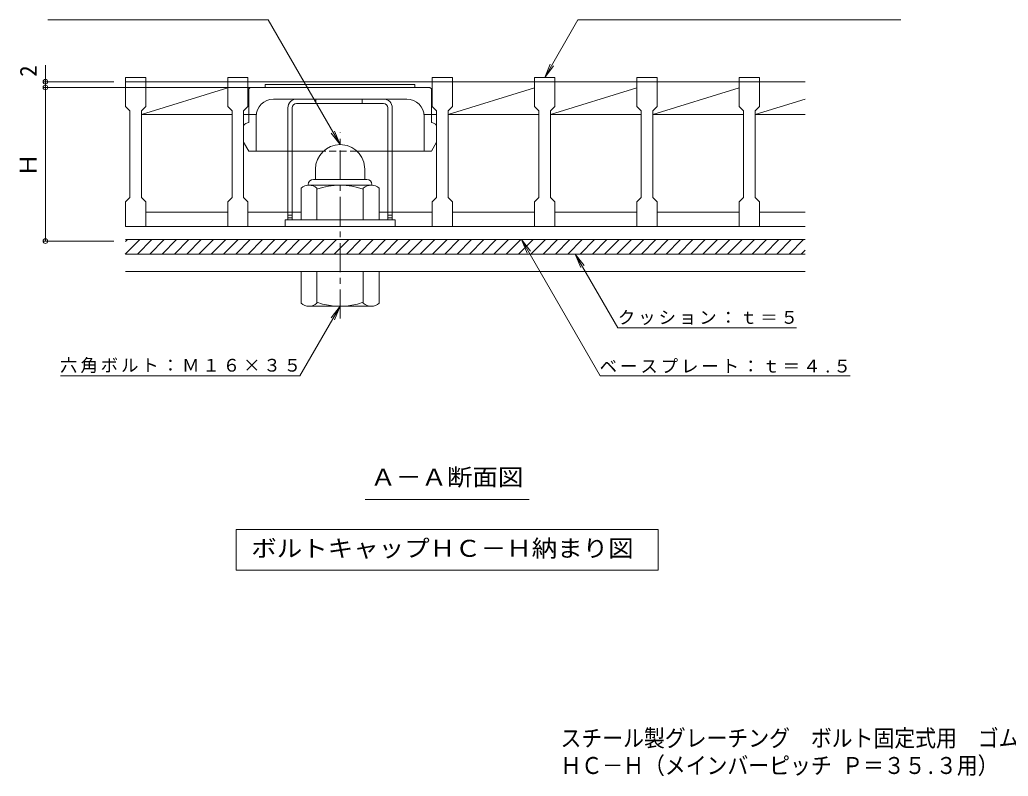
# Model space of a CAD drawing. Units: millimetres at full size, sheet at 1:2; details may follow other scales. Extents: x -343 to 383, y -270 to 277.
# Drawn here: x -343.1 to -1.9, y -270.3 to -9.2 of the extents above; entities that cross this region are included whole.
import ezdxf
from ezdxf.enums import TextEntityAlignment as Align

# ---------------------------------------------------------------- set-up
doc = ezdxf.new("R2010")
doc.units = ezdxf.units.MM
doc.header["$LTSCALE"] = 2
doc.header["$PDMODE"] = 32
doc.header["$PDSIZE"] = 1.6
doc.linetypes.add('CHAIN1', pattern=[8, 5, -1, 1, -1])
doc.linetypes.add('DASHED1', pattern=[1.8, 1.2, -0.6])
for name, color, linetype, lineweight in [('D-1', 2, 'Continuous', 18), ('D-2', 3, 'Continuous', 18), ('D-4', 7, 'Continuous', 18), ('D-5', 7, 'Continuous', 18), ('D-7', 6, 'Continuous', 9), ('D-8', 4, 'Continuous', 18)]:
    doc.layers.add(name, color=color, linetype=linetype, lineweight=lineweight)
doc.layers.add('F-5_F-5ﾚｲﾔ', color=2, linetype='Continuous')
doc.styles.add('ＭＳ ゴシック', font='')
doc.styles.get('ＭＳ ゴシック').set_extended_font_data('MS Gothic')

msp = doc.modelspace()

# ---------------------------------------------------------------- linework, layer by layer
at = {"layer": 'D-1', "linetype": 'CHAIN1'}
msp.add_line((-232.509, -112.282), (-232.509, -48.096), dxfattribs=at)
at = {"layer": 'D-1'}
for p, q in [((-241.009, -60.789), (-241.009, -64.289)), ((-224.009, -60.779), (-224.009, -64.289)), ((-241.709, -64.289), (-223.309, -64.289)), ((-246.01, -78.289), (-246.01, -67.328)), ((-243.509, -66.089), (-243.509, -66.289)), ((-221.759, -66.289), (-243.259, -66.289)), ((-240.509, -78.289), (-240.509, -67.328)), ((-224.509, -78.289), (-224.509, -67.328)), ((-221.509, -66.089), (-221.509, -66.289)), ((-219.009, -78.289), (-219.009, -67.328)), ((-213.51, -78.289), (-251.509, -78.289)), ((-251.509, -80.589), (-251.509, -78.289)), ((-213.51, -80.589), (-213.51, -78.289)), ((-306.684, -90.089), (-301.684, -85.089)), ((-306.609, -85.089), (-72.027, -85.089)), ((-306.609, -85.771), (-305.927, -85.089)), ((-302.442, -90.089), (-297.442, -85.089)), ((-298.199, -90.089), (-293.199, -85.089)), ((-293.957, -90.089), (-288.957, -85.089)), ((-289.714, -90.089), (-284.714, -85.089)), ((-285.471, -90.089), (-280.471, -85.089)), ((-281.229, -90.089), (-276.229, -85.089)), ((-276.986, -90.089), (-271.986, -85.089)), ((-272.743, -90.089), (-267.743, -85.089)), ((-268.501, -90.089), (-263.501, -85.089)), ((-264.258, -90.089), (-259.258, -85.089)), ((-260.015, -90.089), (-255.016, -85.089)), ((-255.773, -90.089), (-250.773, -85.089)), ((-251.53, -90.089), (-246.53, -85.089)), ((-247.288, -90.089), (-242.288, -85.089)), ((-243.045, -90.089), (-238.045, -85.089)), ((-238.802, -90.089), (-233.802, -85.089)), ((-234.56, -90.089), (-229.56, -85.089)), ((-230.317, -90.089), (-225.317, -85.089)), ((-226.075, -90.089), (-221.075, -85.089)), ((-221.832, -90.089), (-216.832, -85.089)), ((-217.589, -90.089), (-212.589, -85.089)), ((-213.347, -90.089), (-208.347, -85.089)), ((-209.104, -90.089), (-204.104, -85.089)), ((-204.861, -90.089), (-199.861, -85.089)), ((-200.619, -90.089), (-195.619, -85.089)), ((-196.376, -90.089), (-191.376, -85.089)), ((-192.133, -90.089), (-187.133, -85.089)), ((-187.891, -90.089), (-182.891, -85.089)), ((-183.648, -90.089), (-178.648, -85.089)), ((-179.406, -90.089), (-174.406, -85.089)), ((-175.163, -90.089), (-170.163, -85.089)), ((-170.92, -90.089), (-165.92, -85.089)), ((-166.678, -90.089), (-161.678, -85.089)), ((-162.435, -90.089), (-157.435, -85.089)), ((-158.192, -90.089), (-153.192, -85.089)), ((-153.95, -90.089), (-148.95, -85.089)), ((-149.707, -90.089), (-144.707, -85.089)), ((-145.464, -90.089), (-140.464, -85.089)), ((-141.222, -90.089), (-136.222, -85.089)), ((-136.979, -90.089), (-131.979, -85.089)), ((-132.737, -90.089), (-127.737, -85.089)), ((-128.494, -90.089), (-123.494, -85.089)), ((-124.251, -90.089), (-119.251, -85.089)), ((-120.009, -90.089), (-115.009, -85.089)), ((-115.766, -90.089), (-110.766, -85.089)), ((-111.523, -90.089), (-106.523, -85.089)), ((-107.281, -90.089), (-102.281, -85.089)), ((-103.038, -90.089), (-98.038, -85.089)), ((-98.795, -90.089), (-93.796, -85.089)), ((-94.553, -90.089), (-89.553, -85.089)), ((-90.31, -90.089), (-85.31, -85.089)), ((-86.068, -90.089), (-81.068, -85.089)), ((-81.825, -90.089), (-76.825, -85.089)), ((-77.582, -90.089), (-72.582, -85.089)), ((-72.027, -90.089), (-306.609, -90.089)), ((-73.34, -90.089), (-72.027, -88.776)), ((-72.027, -96.089), (-306.609, -96.089)), ((-246.01, -96.089), (-246.01, -107.05)), ((-240.509, -96.089), (-240.509, -107.051)), ((-224.509, -96.089), (-224.509, -107.051)), ((-219.009, -96.089), (-219.009, -107.05)), ((-221.759, -108.089), (-243.259, -108.089))]:
    msp.add_line(p, q, dxfattribs=at)
for centre, radius, start, end in [((-232.509, -60.789), 8.5, 90, 180), ((-232.499, -60.779), 8.49, 0, 90.06889), ((-241.709, -66.089), 1.8, 90, 180), ((-223.309, -66.089), 1.8, 0, 90), ((-243.259, -70.449), 4.16, 48.62012, 131.38165), ((-232.509, -90.289), 24, 70.52881, 109.47119), ((-221.759, -70.449), 4.16, 48.61835, 131.37988), ((-243.259, -103.929), 4.16, 228.61835, 311.37988), ((-232.509, -84.089), 24, 250.52881, 289.47119), ((-221.759, -103.929), 4.16, 228.62012, 311.38165)]:
    msp.add_arc(centre, radius, start, end, dxfattribs=at)
at = {"layer": 'D-2'}
for p, q in [((-306.609, -29.089), (-299.609, -29.089)), ((-306.609, -29.089), (-306.609, -30.589)), ((-306.609, -30.589), (-299.609, -30.589)), ((-306.609, -39.089), (-306.609, -30.589)), ((-299.609, -29.089), (-299.609, -30.589)), ((-299.609, -30.589), (-299.609, -39.089)), ((-299.609, -30.589), (-271.309, -30.589)), ((-271.309, -29.089), (-264.309, -29.089)), ((-271.309, -29.089), (-271.309, -30.589)), ((-271.309, -30.589), (-264.309, -30.589)), ((-271.309, -39.089), (-271.309, -30.589)), ((-264.309, -29.089), (-264.309, -30.589)), ((-264.309, -30.589), (-264.309, -39.089)), ((-264.309, -30.589), (-200.709, -30.589)), ((-200.709, -29.089), (-193.709, -29.089)), ((-200.709, -29.089), (-200.709, -30.589)), ((-200.709, -30.589), (-193.709, -30.589)), ((-200.709, -39.089), (-200.709, -30.589)), ((-193.709, -29.089), (-193.709, -30.589)), ((-193.709, -30.589), (-193.709, -39.089)), ((-193.709, -30.589), (-165.409, -30.589)), ((-165.409, -29.089), (-158.409, -29.089)), ((-165.409, -29.089), (-165.409, -30.589)), ((-165.409, -30.589), (-158.409, -30.589)), ((-165.409, -39.089), (-165.409, -30.589)), ((-158.409, -29.089), (-158.409, -30.589)), ((-158.409, -30.589), (-158.409, -39.089)), ((-158.409, -30.589), (-130.109, -30.589)), ((-130.109, -29.089), (-123.109, -29.089)), ((-130.109, -29.089), (-130.109, -30.589)), ((-130.109, -30.589), (-123.109, -30.589)), ((-130.109, -39.089), (-130.109, -30.589)), ((-123.109, -29.089), (-123.109, -30.589)), ((-123.109, -30.589), (-123.109, -39.089)), ((-123.109, -30.589), (-94.809, -30.589)), ((-94.809, -29.089), (-87.809, -29.089)), ((-94.809, -29.089), (-94.809, -30.589)), ((-94.809, -30.589), (-87.809, -30.589)), ((-94.809, -39.089), (-94.809, -30.589)), ((-87.809, -29.089), (-87.809, -30.589)), ((-87.809, -30.589), (-87.809, -39.089)), ((-87.809, -30.589), (-72.027, -30.589)), ((-301.109, -41.889), (-271.309, -32.738)), ((-195.209, -41.889), (-165.409, -32.738)), ((-159.909, -41.889), (-130.109, -32.738)), ((-124.609, -41.889), (-94.809, -32.738)), ((-89.309, -41.889), (-72.027, -36.582)), ((-306.609, -39.089), (-305.109, -40.589)), ((-305.109, -70.589), (-305.109, -40.589)), ((-301.109, -40.589), (-299.609, -39.089)), ((-301.109, -40.589), (-301.109, -70.589)), ((-271.309, -39.089), (-269.809, -40.589)), ((-269.809, -70.589), (-269.809, -40.589)), ((-265.809, -40.589), (-264.309, -39.089)), ((-265.809, -40.589), (-265.809, -70.589)), ((-200.709, -39.089), (-199.209, -40.589)), ((-199.209, -70.589), (-199.209, -40.589)), ((-195.209, -40.589), (-193.709, -39.089)), ((-195.209, -40.589), (-195.209, -70.589)), ((-165.409, -39.089), (-163.909, -40.589)), ((-163.909, -70.589), (-163.909, -40.589)), ((-159.909, -40.589), (-158.409, -39.089)), ((-159.909, -40.589), (-159.909, -70.589)), ((-130.109, -39.089), (-128.609, -40.589)), ((-128.609, -70.589), (-128.609, -40.589)), ((-124.609, -40.589), (-123.109, -39.089)), ((-124.609, -40.589), (-124.609, -70.589)), ((-94.809, -39.089), (-93.309, -40.589)), ((-93.309, -70.589), (-93.309, -40.589)), ((-89.309, -40.589), (-87.809, -39.089)), ((-89.309, -40.589), (-89.309, -70.589)), ((-301.109, -41.889), (-269.809, -41.889)), ((-265.809, -41.889), (-261.632, -41.889)), ((-203.386, -41.889), (-199.209, -41.889)), ((-195.209, -41.889), (-163.909, -41.889)), ((-159.909, -41.889), (-128.609, -41.889)), ((-124.609, -41.889), (-93.309, -41.889)), ((-89.309, -41.889), (-72.027, -41.889)), ((-305.109, -70.589), (-306.609, -72.089)), ((-301.109, -70.589), (-299.609, -72.089)), ((-269.809, -70.589), (-271.309, -72.089)), ((-265.809, -70.589), (-264.309, -72.089)), ((-199.209, -70.589), (-200.709, -72.089)), ((-195.209, -70.589), (-193.709, -72.089)), ((-163.909, -70.589), (-165.409, -72.089)), ((-159.909, -70.589), (-158.409, -72.089)), ((-128.609, -70.589), (-130.109, -72.089)), ((-124.609, -70.589), (-123.109, -72.089)), ((-93.309, -70.589), (-94.809, -72.089)), ((-89.309, -70.589), (-87.809, -72.089)), ((-306.609, -80.589), (-306.609, -72.089)), ((-299.609, -72.089), (-299.609, -80.589)), ((-271.309, -80.589), (-271.309, -72.089)), ((-264.309, -72.089), (-264.309, -80.589)), ((-200.709, -80.589), (-200.709, -72.089)), ((-193.709, -72.089), (-193.709, -80.589)), ((-165.409, -80.589), (-165.409, -72.089)), ((-158.409, -72.089), (-158.409, -80.589)), ((-130.109, -80.589), (-130.109, -72.089)), ((-123.109, -72.089), (-123.109, -80.589)), ((-94.809, -80.589), (-94.809, -72.089)), ((-87.809, -72.089), (-87.809, -80.589)), ((-299.609, -75.589), (-271.309, -75.589)), ((-264.309, -75.589), (-246.01, -75.589)), ((-219.009, -75.589), (-200.709, -75.589)), ((-193.709, -75.589), (-165.409, -75.589)), ((-158.409, -75.589), (-130.109, -75.589)), ((-123.109, -75.589), (-94.809, -75.589)), ((-87.809, -75.589), (-72.027, -75.589)), ((-72.027, -80.589), (-306.609, -80.589)), ((-72.027, -85.089), (-306.609, -85.089))]:
    msp.add_line(p, q, dxfattribs=at)
at = {"layer": 'D-4'}
for p, q in [((-334.235, -30.589), (-334.235, -24.925)), ((-334.835, -30.589), (-310.609, -30.589)), ((-334.235, -32.574), (-334.235, -30.589)), ((-334.835, -32.574), (-262.33, -32.574)), ((-334.235, -85.589), (-334.235, -32.574)), ((-334.835, -85.589), (-310.609, -85.589))]:
    msp.add_line(p, q, dxfattribs=at)
for p in [(-334.235, -30.589), (-334.235, -32.574), (-334.235, -85.589)]:
    msp.add_point(p, dxfattribs=at)
at = {"layer": 'D-5'}
for p, q in [((-333.384, -9.205), (-257.384, -9.205)), ((-257.384, -9.205), (-232.509, -52.289)), ((-161.909, -29.089), (-150.43, -9.205)), ((-38.948, -9.205), (-150.43, -9.205)), ((-161.909, -29.089), (-159.996, -24.47)), ((-161.909, -29.089), (-158.866, -25.122)), ((-232.509, -52.289), (-234.423, -47.67)), ((-232.509, -52.289), (-235.553, -48.322)), ((-169.875, -85.089), (-167.962, -89.708)), ((-169.875, -85.089), (-166.831, -89.056)), ((-169.875, -85.089), (-142.745, -132.08)), ((-151.334, -90.089), (-149.421, -94.708)), ((-151.334, -90.089), (-148.29, -94.056)), ((-151.334, -90.089), (-136.655, -115.515)), ((-232.509, -108.089), (-246.361, -132.08)), ((-232.509, -108.089), (-235.553, -112.056)), ((-232.509, -108.089), (-234.423, -112.708)), ((-74.981, -115.515), (-136.655, -115.515)), ((-328.989, -132.08), (-246.361, -132.08)), ((-56.431, -132.08), (-142.745, -132.08)), ((-223.856, -174.748), (-167.256, -174.748)), ((-268.355, -185.115), (-122.757, -185.115)), ((-122.757, -185.115), (-122.757, -199.115))]:
    msp.add_line(p, q, dxfattribs=at)
msp.add_lwpolyline([(-268.355, -185.115), (-268.355, -199.115), (-122.757, -199.115)], dxfattribs=at)
at = {"layer": 'D-7'}
for p, q in [((-264.009, -33.089), (-263.509, -32.589)), ((-264.009, -33.089), (-264.009, -44.631)), ((-201.51, -32.589), (-263.509, -32.589)), ((-258.325, -32.589), (-258.325, -31.589)), ((-258.325, -31.589), (-206.693, -31.589)), ((-206.693, -32.589), (-206.693, -31.589)), ((-201.009, -33.089), (-201.51, -32.589)), ((-201.009, -33.089), (-201.009, -44.631)), ((-255.509, -36.589), (-209.509, -36.589)), ((-261.509, -42.589), (-261.509, -54.589)), ((-203.509, -42.589), (-203.509, -54.589)), ((-265.809, -51.471), (-265.809, -45.663)), ((-199.209, -45.663), (-199.209, -51.471)), ((-264.009, -54.589), (-265.809, -51.471)), ((-201.009, -54.589), (-199.209, -51.471)), ((-264.009, -54.589), (-250.509, -54.589)), ((-249.009, -54.589), (-238.324, -54.589)), ((-226.689, -54.589), (-216.009, -54.589)), ((-214.509, -54.589), (-201.009, -54.589))]:
    msp.add_line(p, q, dxfattribs=at)
at = {"layer": 'D-7', "linetype": 'DASHED1'}
for p, q in [((-249.009, -54.589), (-250.509, -54.589)), ((-226.689, -54.589), (-238.324, -54.589)), ((-214.509, -54.589), (-216.009, -54.589))]:
    msp.add_line(p, q, dxfattribs=at)
at = {"layer": 'D-7'}
for centre, radius, start, end in [((-255.509, -42.589), 6, 90, 180), ((-209.509, -42.589), 6, 0, 90), ((-263.509, -47.589), 3, 99.59386, 140.05722), ((-201.509, -47.589), 3, 39.94683, 80.40614)]:
    msp.add_arc(centre, radius, start, end, dxfattribs=at)
at = {"layer": 'D-8'}
for p, q in [((-247.509, -36.589), (-217.509, -36.589)), ((-240.896, -38.089), (-240.896, -36.589)), ((-224.896, -38.089), (-224.896, -36.589)), ((-250.509, -39.589), (-250.509, -78.289)), ((-249.009, -39.589), (-249.009, -78.289)), ((-217.509, -38.089), (-247.509, -38.089)), ((-216.009, -39.589), (-216.009, -78.289)), ((-214.509, -39.589), (-214.509, -78.289)), ((-250.509, -76.589), (-249.009, -76.589)), ((-250.509, -77.589), (-249.009, -77.589)), ((-216.009, -76.589), (-214.509, -76.589)), ((-216.009, -77.589), (-214.509, -77.589))]:
    msp.add_line(p, q, dxfattribs=at)
for centre, radius, start, end in [((-247.509, -39.589), 3, 90, 180), ((-217.509, -39.589), 3, 0, 90), ((-247.509, -39.589), 1.5, 90, 180), ((-217.509, -39.589), 1.5, 0, 90)]:
    msp.add_arc(centre, radius, start, end, dxfattribs=at)

# ---------------------------------------------------------------- texts
at = {"layer": 'D-4', "color": 2, "style": 'ＭＳ ゴシック'}
for s, p in [('2', (-335.435, -28.925)), ('Ｈ', (-335.435, -63.332))]:
    msp.add_text(s, height=5.865, rotation=90, dxfattribs=at).set_placement(p, align=Align.BOTTOM_LEFT)
at = {"layer": 'D-5', "color": 2, "style": 'ＭＳ ゴシック', "width": 1.1}
for s, p in [('Ａ－Ａ断面図', (-222.056, -171.748)), ('ボルトキャップＨＣ－Ｈ納まり図', (-263.197, -196.315))]:
    msp.add_text(s, height=5.865, dxfattribs=at).set_placement(p, align=Align.BOTTOM_LEFT)
at = {"layer": 'D-5', "char_height": 4.399, "attachment_point": 7, "style": 'ＭＳ ゴシック'}
for s, insert in [('\\T1.17;クッション：ｔ＝５', (-136.654, -114.583)), ('\\T1.17;六角ボルト：Ｍ１６×３５', (-329.175, -131.149)), ('\\T1.17;ベースプレート：ｔ＝４.５', (-142.931, -131.149))]:
    msp.add_mtext(s, dxfattribs=dict(at, insert=insert))
at = {"layer": 'F-5_F-5ﾚｲﾔ', "style": 'ＭＳ ゴシック', "width": 0.9}
for s, p in [('スチール製グレーチング\u3000ボルト固定式用\u3000ゴム製ボルトキャップ', (-156.44, -261.817)), ('ＨＣ－Ｈ（メインバーピッチ Ｐ＝３５.３用）', (-156.44, -271.267))]:
    msp.add_text(s, height=5.865, dxfattribs=at).set_placement(p, align=Align.BOTTOM_LEFT)

doc.saveas('drawing.dxf')
